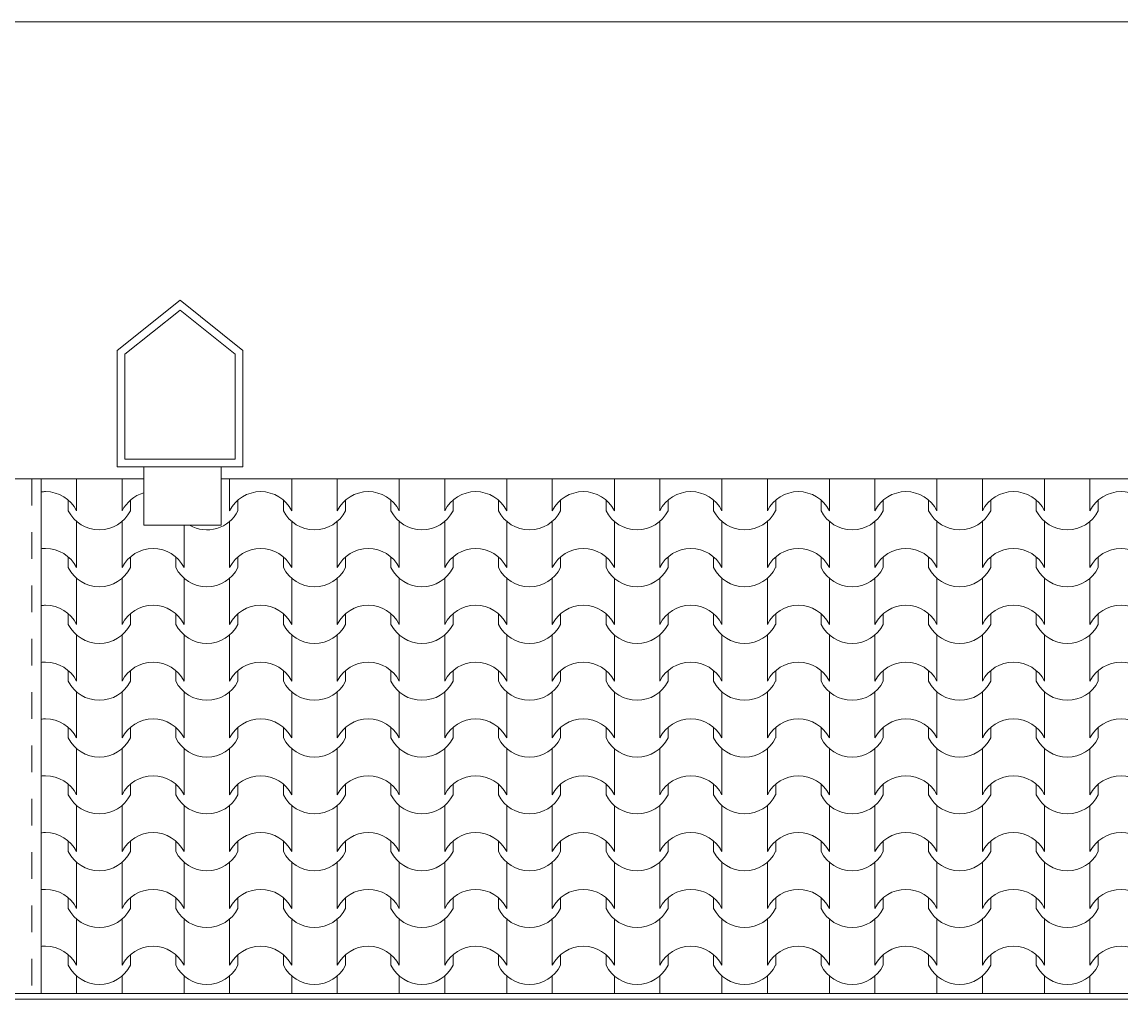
# Model space of a CAD drawing. Header units: millimetres. Extents: x 2791058 to 2855058, y -67651 to -18651.
# Drawn here: x 2820382 to 2826196, y -23822 to -18651 of the extents above; entities that cross this region are included whole.
import ezdxf

# ---------------------------------------------------------------- set-up
doc = ezdxf.new("R2010")
doc.units = ezdxf.units.MM
doc.header["$MEASUREMENT"] = 0
doc.linetypes.add('Dashed', pattern=[282.222223, 141.111112, -141.111112])
doc.layers.add('Shell - Roof_Pen_No__21', color=7, linetype='Continuous', lineweight=0)
doc.layers.add('Structural - Bearing_Pen_No__1', color=7, linetype='Continuous', lineweight=0)
doc.layers.add('Structural - Bearing_Pen_No__62', color=7, linetype='Continuous', lineweight=0, true_color=0xaaaaaa)

# ---------------------------------------------------------------- blocks, each defined once
blk = doc.blocks.new('*X4', base_point=(2247653.8, -76425))
at = {"layer": 'Structural - Bearing_Pen_No__62', "color": 253, "linetype": 'Continuous', "lineweight": 0, "true_color": 0xaaaaaa}
for p, q in [((2820671, -21069.6), (2820671, -21116)), ((2820911.5, -21069.6), (2820911.5, -21116)), ((2821480.5, -21069.6), (2821480.5, -21116)), ((2821809, -21069.6), (2821809, -21116)), ((2822049.4, -21069.6), (2822049.4, -21116)), ((2822377.9, -21069.6), (2822377.9, -21116)), ((2822618.4, -21069.6), (2822618.4, -21116)), ((2822946.9, -21069.6), (2822946.9, -21116)), ((2823187.3, -21069.6), (2823187.3, -21116)), ((2823515.8, -21069.6), (2823515.8, -21116)), ((2823756.3, -21069.6), (2823756.3, -21116)), ((2824084.8, -21069.6), (2824084.8, -21116)), ((2824325.3, -21069.6), (2824325.3, -21116)), ((2824653.8, -21069.6), (2824653.8, -21116)), ((2824894.2, -21069.6), (2824894.2, -21116)), ((2825222.7, -21069.6), (2825222.7, -21116)), ((2825463.2, -21069.6), (2825463.2, -21116)), ((2825791.7, -21069.6), (2825791.7, -21116)), ((2826032.1, -21069.6), (2826032.1, -21116)), ((2820671, -21116), (2820671, -21237.9)), ((2820911.5, -21116), (2820911.5, -21237.9)), ((2821480.5, -21116), (2821480.5, -21237.9)), ((2821809, -21116), (2821809, -21237.9)), ((2822049.4, -21116), (2822049.4, -21237.9)), ((2822377.9, -21116), (2822377.9, -21237.9)), ((2822618.4, -21116), (2822618.4, -21237.9)), ((2822946.9, -21116), (2822946.9, -21237.9)), ((2823187.3, -21116), (2823187.3, -21237.9)), ((2823515.8, -21116), (2823515.8, -21237.9)), ((2823756.3, -21116), (2823756.3, -21237.9)), ((2824084.8, -21116), (2824084.8, -21237.9)), ((2824325.3, -21116), (2824325.3, -21237.9)), ((2824653.8, -21116), (2824653.8, -21237.9)), ((2824894.2, -21116), (2824894.2, -21237.9)), ((2825222.7, -21116), (2825222.7, -21237.9)), ((2825463.2, -21116), (2825463.2, -21237.9)), ((2825791.7, -21116), (2825791.7, -21237.9)), ((2826032.1, -21116), (2826032.1, -21237.9)), ((2820627, -21181.8), (2820627, -21237.9)), ((2820955.5, -21181.8), (2820955.5, -21237.9)), ((2821524.5, -21181.8), (2821524.5, -21237.9)), ((2821764.9, -21181.8), (2821764.9, -21237.9)), ((2822093.4, -21181.8), (2822093.4, -21237.9)), ((2822333.9, -21181.8), (2822333.9, -21237.9)), ((2822662.4, -21181.8), (2822662.4, -21237.9)), ((2822902.9, -21181.8), (2822902.9, -21237.9)), ((2823231.4, -21181.8), (2823231.4, -21237.9)), ((2823471.8, -21181.8), (2823471.8, -21237.9)), ((2823800.3, -21181.8), (2823800.3, -21237.9)), ((2824040.8, -21181.8), (2824040.8, -21237.9)), ((2824369.3, -21181.8), (2824369.3, -21237.9)), ((2824609.7, -21181.8), (2824609.7, -21237.9)), ((2824938.2, -21181.8), (2824938.2, -21237.9)), ((2825178.7, -21181.8), (2825178.7, -21237.9)), ((2825507.2, -21181.8), (2825507.2, -21237.9)), ((2825747.7, -21181.8), (2825747.7, -21237.9)), ((2826076.2, -21181.8), (2826076.2, -21237.9)), ((2820671, -21294.7), (2820671, -21416.6)), ((2820911.5, -21294.7), (2820911.5, -21416.6)), ((2821240, -21314.7), (2821240, -21416.6)), ((2821480.5, -21294.7), (2821480.5, -21416.6)), ((2821809, -21294.7), (2821809, -21416.6)), ((2822049.4, -21294.7), (2822049.4, -21416.6)), ((2822377.9, -21294.7), (2822377.9, -21416.6)), ((2822618.4, -21294.7), (2822618.4, -21416.6)), ((2822946.9, -21294.7), (2822946.9, -21416.6)), ((2823187.3, -21294.7), (2823187.3, -21416.6)), ((2823515.8, -21294.7), (2823515.8, -21416.6)), ((2823756.3, -21294.7), (2823756.3, -21416.6)), ((2824084.8, -21294.7), (2824084.8, -21416.6)), ((2824325.3, -21294.7), (2824325.3, -21416.6)), ((2824653.8, -21294.7), (2824653.8, -21416.6)), ((2824894.2, -21294.7), (2824894.2, -21416.6)), ((2825222.7, -21294.7), (2825222.7, -21416.6)), ((2825463.2, -21294.7), (2825463.2, -21416.6)), ((2825791.7, -21294.7), (2825791.7, -21416.6)), ((2826032.1, -21294.7), (2826032.1, -21416.6)), ((2820671, -21416.6), (2820671, -21538.6)), ((2820911.5, -21416.6), (2820911.5, -21538.6)), ((2821240, -21416.6), (2821240, -21538.6)), ((2821480.5, -21416.6), (2821480.5, -21538.6)), ((2821809, -21416.6), (2821809, -21538.6)), ((2822049.4, -21416.6), (2822049.4, -21538.6)), ((2822377.9, -21416.6), (2822377.9, -21538.6)), ((2822618.4, -21416.6), (2822618.4, -21538.6)), ((2822946.9, -21416.6), (2822946.9, -21538.6)), ((2823187.3, -21416.6), (2823187.3, -21538.6)), ((2823515.8, -21416.6), (2823515.8, -21538.6)), ((2823756.3, -21416.6), (2823756.3, -21538.6)), ((2824084.8, -21416.6), (2824084.8, -21538.6)), ((2824325.3, -21416.6), (2824325.3, -21538.6)), ((2824653.8, -21416.6), (2824653.8, -21538.6)), ((2824894.2, -21416.6), (2824894.2, -21538.6)), ((2825222.7, -21416.6), (2825222.7, -21538.6)), ((2825463.2, -21416.6), (2825463.2, -21538.6)), ((2825791.7, -21416.6), (2825791.7, -21538.6)), ((2826032.1, -21416.6), (2826032.1, -21538.6)), ((2820627, -21482.5), (2820627, -21538.6)), ((2820955.5, -21482.5), (2820955.5, -21538.6)), ((2821196, -21482.5), (2821196, -21538.6)), ((2821524.5, -21482.5), (2821524.5, -21538.6)), ((2821764.9, -21482.5), (2821764.9, -21538.6)), ((2822093.4, -21482.5), (2822093.4, -21538.6)), ((2822333.9, -21482.5), (2822333.9, -21538.6)), ((2822662.4, -21482.5), (2822662.4, -21538.6)), ((2822902.9, -21482.5), (2822902.9, -21538.6)), ((2823231.4, -21482.5), (2823231.4, -21538.6)), ((2823471.8, -21482.5), (2823471.8, -21538.6)), ((2823800.3, -21482.5), (2823800.3, -21538.6)), ((2824040.8, -21482.5), (2824040.8, -21538.6)), ((2824369.3, -21482.5), (2824369.3, -21538.6)), ((2824609.7, -21482.5), (2824609.7, -21538.6)), ((2824938.2, -21482.5), (2824938.2, -21538.6)), ((2825178.7, -21482.5), (2825178.7, -21538.6)), ((2825507.2, -21482.5), (2825507.2, -21538.6)), ((2825747.7, -21482.5), (2825747.7, -21538.6)), ((2826076.2, -21482.5), (2826076.2, -21538.6)), ((2820671, -21595.4), (2820671, -21717.3)), ((2820911.5, -21595.4), (2820911.5, -21717.3)), ((2821240, -21595.4), (2821240, -21717.3)), ((2821480.5, -21595.4), (2821480.5, -21717.3)), ((2821809, -21595.4), (2821809, -21717.3)), ((2822049.4, -21595.4), (2822049.4, -21717.3)), ((2822377.9, -21595.4), (2822377.9, -21717.3)), ((2822618.4, -21595.4), (2822618.4, -21717.3)), ((2822946.9, -21595.4), (2822946.9, -21717.3)), ((2823187.3, -21595.4), (2823187.3, -21717.3)), ((2823515.8, -21595.4), (2823515.8, -21717.3)), ((2823756.3, -21595.4), (2823756.3, -21717.3)), ((2824084.8, -21595.4), (2824084.8, -21717.3)), ((2824325.3, -21595.4), (2824325.3, -21717.3)), ((2824653.8, -21595.4), (2824653.8, -21717.3)), ((2824894.2, -21595.4), (2824894.2, -21717.3)), ((2825222.7, -21595.4), (2825222.7, -21717.3)), ((2825463.2, -21595.4), (2825463.2, -21717.3)), ((2825791.7, -21595.4), (2825791.7, -21717.3)), ((2826032.1, -21595.4), (2826032.1, -21717.3)), ((2820671, -21717.3), (2820671, -21839.2)), ((2820911.5, -21717.3), (2820911.5, -21839.2)), ((2821240, -21717.3), (2821240, -21839.2)), ((2821480.5, -21717.3), (2821480.5, -21839.2)), ((2821809, -21717.3), (2821809, -21839.2)), ((2822049.4, -21717.3), (2822049.4, -21839.2)), ((2822377.9, -21717.3), (2822377.9, -21839.2)), ((2822618.4, -21717.3), (2822618.4, -21839.2)), ((2822946.9, -21717.3), (2822946.9, -21839.2)), ((2823187.3, -21717.3), (2823187.3, -21839.2)), ((2823515.8, -21717.3), (2823515.8, -21839.2)), ((2823756.3, -21717.3), (2823756.3, -21839.2)), ((2824084.8, -21717.3), (2824084.8, -21839.2)), ((2824325.3, -21717.3), (2824325.3, -21839.2)), ((2824653.8, -21717.3), (2824653.8, -21839.2)), ((2824894.2, -21717.3), (2824894.2, -21839.2)), ((2825222.7, -21717.3), (2825222.7, -21839.2)), ((2825463.2, -21717.3), (2825463.2, -21839.2)), ((2825791.7, -21717.3), (2825791.7, -21839.2)), ((2826032.1, -21717.3), (2826032.1, -21839.2)), ((2820627, -21783.2), (2820627, -21839.2)), ((2820955.5, -21783.2), (2820955.5, -21839.2)), ((2821196, -21783.2), (2821196, -21839.2)), ((2821524.5, -21783.2), (2821524.5, -21839.2)), ((2821764.9, -21783.2), (2821764.9, -21839.2)), ((2822093.4, -21783.2), (2822093.4, -21839.2)), ((2822333.9, -21783.2), (2822333.9, -21839.2)), ((2822662.4, -21783.2), (2822662.4, -21839.2)), ((2822902.9, -21783.2), (2822902.9, -21839.2)), ((2823231.4, -21783.2), (2823231.4, -21839.2)), ((2823471.8, -21783.2), (2823471.8, -21839.2)), ((2823800.3, -21783.2), (2823800.3, -21839.2)), ((2824040.8, -21783.2), (2824040.8, -21839.2)), ((2824369.3, -21783.2), (2824369.3, -21839.2)), ((2824609.7, -21783.2), (2824609.7, -21839.2)), ((2824938.2, -21783.2), (2824938.2, -21839.2)), ((2825178.7, -21783.2), (2825178.7, -21839.2)), ((2825507.2, -21783.2), (2825507.2, -21839.2)), ((2825747.7, -21783.2), (2825747.7, -21839.2)), ((2826076.2, -21783.2), (2826076.2, -21839.2)), ((2820671, -21896), (2820671, -22018)), ((2820911.5, -21896), (2820911.5, -22018)), ((2821240, -21896), (2821240, -22018)), ((2821480.5, -21896), (2821480.5, -22018)), ((2821809, -21896), (2821809, -22018)), ((2822049.4, -21896), (2822049.4, -22018)), ((2822377.9, -21896), (2822377.9, -22018)), ((2822618.4, -21896), (2822618.4, -22018)), ((2822946.9, -21896), (2822946.9, -22018)), ((2823187.3, -21896), (2823187.3, -22018)), ((2823515.8, -21896), (2823515.8, -22018)), ((2823756.3, -21896), (2823756.3, -22018)), ((2824084.8, -21896), (2824084.8, -22018)), ((2824325.3, -21896), (2824325.3, -22018)), ((2824653.8, -21896), (2824653.8, -22018)), ((2824894.2, -21896), (2824894.2, -22018)), ((2825222.7, -21896), (2825222.7, -22018)), ((2825463.2, -21896), (2825463.2, -22018)), ((2825791.7, -21896), (2825791.7, -22018)), ((2826032.1, -21896), (2826032.1, -22018)), ((2820671, -22018), (2820671, -22139.9)), ((2820911.5, -22018), (2820911.5, -22139.9)), ((2821240, -22018), (2821240, -22139.9)), ((2821480.5, -22018), (2821480.5, -22139.9)), ((2821809, -22018), (2821809, -22139.9)), ((2822049.4, -22018), (2822049.4, -22139.9)), ((2822377.9, -22018), (2822377.9, -22139.9)), ((2822618.4, -22018), (2822618.4, -22139.9)), ((2822946.9, -22018), (2822946.9, -22139.9)), ((2823187.3, -22018), (2823187.3, -22139.9)), ((2823515.8, -22018), (2823515.8, -22139.9)), ((2823756.3, -22018), (2823756.3, -22139.9)), ((2824084.8, -22018), (2824084.8, -22139.9)), ((2824325.3, -22018), (2824325.3, -22139.9)), ((2824653.8, -22018), (2824653.8, -22139.9)), ((2824894.2, -22018), (2824894.2, -22139.9)), ((2825222.7, -22018), (2825222.7, -22139.9)), ((2825463.2, -22018), (2825463.2, -22139.9)), ((2825791.7, -22018), (2825791.7, -22139.9)), ((2826032.1, -22018), (2826032.1, -22139.9)), ((2820627, -22083.9), (2820627, -22139.9)), ((2820955.5, -22083.9), (2820955.5, -22139.9)), ((2821196, -22083.9), (2821196, -22139.9)), ((2821524.5, -22083.9), (2821524.5, -22139.9)), ((2821764.9, -22083.9), (2821764.9, -22139.9)), ((2822093.4, -22083.9), (2822093.4, -22139.9)), ((2822333.9, -22083.9), (2822333.9, -22139.9)), ((2822662.4, -22083.9), (2822662.4, -22139.9)), ((2822902.9, -22083.9), (2822902.9, -22139.9)), ((2823231.4, -22083.9), (2823231.4, -22139.9)), ((2823471.8, -22083.9), (2823471.8, -22139.9)), ((2823800.3, -22083.9), (2823800.3, -22139.9)), ((2824040.8, -22083.9), (2824040.8, -22139.9)), ((2824369.3, -22083.9), (2824369.3, -22139.9)), ((2824609.7, -22083.9), (2824609.7, -22139.9)), ((2824938.2, -22083.9), (2824938.2, -22139.9)), ((2825178.7, -22083.9), (2825178.7, -22139.9)), ((2825507.2, -22083.9), (2825507.2, -22139.9)), ((2825747.7, -22083.9), (2825747.7, -22139.9)), ((2826076.2, -22083.9), (2826076.2, -22139.9)), ((2820671, -22196.7), (2820671, -22318.7)), ((2820911.5, -22196.7), (2820911.5, -22318.7)), ((2821240, -22196.7), (2821240, -22318.7)), ((2821480.5, -22196.7), (2821480.5, -22318.7)), ((2821809, -22196.7), (2821809, -22318.7)), ((2822049.4, -22196.7), (2822049.4, -22318.7)), ((2822377.9, -22196.7), (2822377.9, -22318.7)), ((2822618.4, -22196.7), (2822618.4, -22318.7)), ((2822946.9, -22196.7), (2822946.9, -22318.7)), ((2823187.3, -22196.7), (2823187.3, -22318.7)), ((2823515.8, -22196.7), (2823515.8, -22318.7)), ((2823756.3, -22196.7), (2823756.3, -22318.7)), ((2824084.8, -22196.7), (2824084.8, -22318.7)), ((2824325.3, -22196.7), (2824325.3, -22318.7)), ((2824653.8, -22196.7), (2824653.8, -22318.7)), ((2824894.2, -22196.7), (2824894.2, -22318.7)), ((2825222.7, -22196.7), (2825222.7, -22318.7)), ((2825463.2, -22196.7), (2825463.2, -22318.7)), ((2825791.7, -22196.7), (2825791.7, -22318.7)), ((2826032.1, -22196.7), (2826032.1, -22318.7)), ((2820671, -22318.7), (2820671, -22440.6)), ((2820911.5, -22318.7), (2820911.5, -22440.6)), ((2821240, -22318.7), (2821240, -22440.6)), ((2821480.5, -22318.7), (2821480.5, -22440.6)), ((2821809, -22318.7), (2821809, -22440.6)), ((2822049.4, -22318.7), (2822049.4, -22440.6)), ((2822377.9, -22318.7), (2822377.9, -22440.6)), ((2822618.4, -22318.7), (2822618.4, -22440.6)), ((2822946.9, -22318.7), (2822946.9, -22440.6)), ((2823187.3, -22318.7), (2823187.3, -22440.6)), ((2823515.8, -22318.7), (2823515.8, -22440.6)), ((2823756.3, -22318.7), (2823756.3, -22440.6)), ((2824084.8, -22318.7), (2824084.8, -22440.6)), ((2824325.3, -22318.7), (2824325.3, -22440.6)), ((2824653.8, -22318.7), (2824653.8, -22440.6)), ((2824894.2, -22318.7), (2824894.2, -22440.6)), ((2825222.7, -22318.7), (2825222.7, -22440.6)), ((2825463.2, -22318.7), (2825463.2, -22440.6)), ((2825791.7, -22318.7), (2825791.7, -22440.6)), ((2826032.1, -22318.7), (2826032.1, -22440.6)), ((2820627, -22384.5), (2820627, -22440.6)), ((2820955.5, -22384.5), (2820955.5, -22440.6)), ((2821196, -22384.5), (2821196, -22440.6)), ((2821524.5, -22384.5), (2821524.5, -22440.6)), ((2821764.9, -22384.5), (2821764.9, -22440.6)), ((2822093.4, -22384.5), (2822093.4, -22440.6)), ((2822333.9, -22384.5), (2822333.9, -22440.6)), ((2822662.4, -22384.5), (2822662.4, -22440.6)), ((2822902.9, -22384.5), (2822902.9, -22440.6)), ((2823231.4, -22384.5), (2823231.4, -22440.6)), ((2823471.8, -22384.5), (2823471.8, -22440.6)), ((2823800.3, -22384.5), (2823800.3, -22440.6)), ((2824040.8, -22384.5), (2824040.8, -22440.6)), ((2824369.3, -22384.5), (2824369.3, -22440.6)), ((2824609.7, -22384.5), (2824609.7, -22440.6)), ((2824938.2, -22384.5), (2824938.2, -22440.6)), ((2825178.7, -22384.5), (2825178.7, -22440.6)), ((2825507.2, -22384.5), (2825507.2, -22440.6)), ((2825747.7, -22384.5), (2825747.7, -22440.6)), ((2826076.2, -22384.5), (2826076.2, -22440.6)), ((2820671, -22497.4), (2820671, -22619.3)), ((2820911.5, -22497.4), (2820911.5, -22619.3)), ((2821240, -22497.4), (2821240, -22619.3)), ((2821480.5, -22497.4), (2821480.5, -22619.3)), ((2821809, -22497.4), (2821809, -22619.3)), ((2822049.4, -22497.4), (2822049.4, -22619.3)), ((2822377.9, -22497.4), (2822377.9, -22619.3)), ((2822618.4, -22497.4), (2822618.4, -22619.3)), ((2822946.9, -22497.4), (2822946.9, -22619.3)), ((2823187.3, -22497.4), (2823187.3, -22619.3)), ((2823515.8, -22497.4), (2823515.8, -22619.3)), ((2823756.3, -22497.4), (2823756.3, -22619.3)), ((2824084.8, -22497.4), (2824084.8, -22619.3)), ((2824325.3, -22497.4), (2824325.3, -22619.3)), ((2824653.8, -22497.4), (2824653.8, -22619.3)), ((2824894.2, -22497.4), (2824894.2, -22619.3)), ((2825222.7, -22497.4), (2825222.7, -22619.3)), ((2825463.2, -22497.4), (2825463.2, -22619.3)), ((2825791.7, -22497.4), (2825791.7, -22619.3)), ((2826032.1, -22497.4), (2826032.1, -22619.3)), ((2820671, -22619.3), (2820671, -22741.3)), ((2820911.5, -22619.3), (2820911.5, -22741.3)), ((2821240, -22619.3), (2821240, -22741.3)), ((2821480.5, -22619.3), (2821480.5, -22741.3)), ((2821809, -22619.3), (2821809, -22741.3)), ((2822049.4, -22619.3), (2822049.4, -22741.3)), ((2822377.9, -22619.3), (2822377.9, -22741.3)), ((2822618.4, -22619.3), (2822618.4, -22741.3)), ((2822946.9, -22619.3), (2822946.9, -22741.3)), ((2823187.3, -22619.3), (2823187.3, -22741.3)), ((2823515.8, -22619.3), (2823515.8, -22741.3)), ((2823756.3, -22619.3), (2823756.3, -22741.3)), ((2824084.8, -22619.3), (2824084.8, -22741.3)), ((2824325.3, -22619.3), (2824325.3, -22741.3)), ((2824653.8, -22619.3), (2824653.8, -22741.3)), ((2824894.2, -22619.3), (2824894.2, -22741.3)), ((2825222.7, -22619.3), (2825222.7, -22741.3)), ((2825463.2, -22619.3), (2825463.2, -22741.3)), ((2825791.7, -22619.3), (2825791.7, -22741.3)), ((2826032.1, -22619.3), (2826032.1, -22741.3)), ((2820627, -22685.2), (2820627, -22741.3)), ((2820955.5, -22685.2), (2820955.5, -22741.3)), ((2821196, -22685.2), (2821196, -22741.3)), ((2821524.5, -22685.2), (2821524.5, -22741.3)), ((2821764.9, -22685.2), (2821764.9, -22741.3)), ((2822093.4, -22685.2), (2822093.4, -22741.3)), ((2822333.9, -22685.2), (2822333.9, -22741.3)), ((2822662.4, -22685.2), (2822662.4, -22741.3)), ((2822902.9, -22685.2), (2822902.9, -22741.3)), ((2823231.4, -22685.2), (2823231.4, -22741.3)), ((2823471.8, -22685.2), (2823471.8, -22741.3)), ((2823800.3, -22685.2), (2823800.3, -22741.3)), ((2824040.8, -22685.2), (2824040.8, -22741.3)), ((2824369.3, -22685.2), (2824369.3, -22741.3)), ((2824609.7, -22685.2), (2824609.7, -22741.3)), ((2824938.2, -22685.2), (2824938.2, -22741.3)), ((2825178.7, -22685.2), (2825178.7, -22741.3)), ((2825507.2, -22685.2), (2825507.2, -22741.3)), ((2825747.7, -22685.2), (2825747.7, -22741.3)), ((2826076.2, -22685.2), (2826076.2, -22741.3)), ((2820671, -22798.1), (2820671, -22920)), ((2820911.5, -22798.1), (2820911.5, -22920)), ((2821240, -22798.1), (2821240, -22920)), ((2821480.5, -22798.1), (2821480.5, -22920)), ((2821809, -22798.1), (2821809, -22920)), ((2822049.4, -22798.1), (2822049.4, -22920)), ((2822377.9, -22798.1), (2822377.9, -22920)), ((2822618.4, -22798.1), (2822618.4, -22920)), ((2822946.9, -22798.1), (2822946.9, -22920)), ((2823187.3, -22798.1), (2823187.3, -22920)), ((2823515.8, -22798.1), (2823515.8, -22920)), ((2823756.3, -22798.1), (2823756.3, -22920)), ((2824084.8, -22798.1), (2824084.8, -22920)), ((2824325.3, -22798.1), (2824325.3, -22920)), ((2824653.8, -22798.1), (2824653.8, -22920)), ((2824894.2, -22798.1), (2824894.2, -22920)), ((2825222.7, -22798.1), (2825222.7, -22920)), ((2825463.2, -22798.1), (2825463.2, -22920)), ((2825791.7, -22798.1), (2825791.7, -22920)), ((2826032.1, -22798.1), (2826032.1, -22920)), ((2820671, -22920), (2820671, -23041.9)), ((2820911.5, -22920), (2820911.5, -23041.9)), ((2821240, -22920), (2821240, -23041.9)), ((2821480.5, -22920), (2821480.5, -23041.9)), ((2821809, -22920), (2821809, -23041.9)), ((2822049.4, -22920), (2822049.4, -23041.9)), ((2822377.9, -22920), (2822377.9, -23041.9)), ((2822618.4, -22920), (2822618.4, -23041.9)), ((2822946.9, -22920), (2822946.9, -23041.9)), ((2823187.3, -22920), (2823187.3, -23041.9)), ((2823515.8, -22920), (2823515.8, -23041.9)), ((2823756.3, -22920), (2823756.3, -23041.9)), ((2824084.8, -22920), (2824084.8, -23041.9)), ((2824325.3, -22920), (2824325.3, -23041.9)), ((2824653.8, -22920), (2824653.8, -23041.9)), ((2824894.2, -22920), (2824894.2, -23041.9)), ((2825222.7, -22920), (2825222.7, -23041.9)), ((2825463.2, -22920), (2825463.2, -23041.9)), ((2825791.7, -22920), (2825791.7, -23041.9)), ((2826032.1, -22920), (2826032.1, -23041.9)), ((2820627, -22985.9), (2820627, -23041.9)), ((2820955.5, -22985.9), (2820955.5, -23041.9)), ((2821196, -22985.9), (2821196, -23041.9)), ((2821524.5, -22985.9), (2821524.5, -23041.9)), ((2821764.9, -22985.9), (2821764.9, -23041.9)), ((2822093.4, -22985.9), (2822093.4, -23041.9)), ((2822333.9, -22985.9), (2822333.9, -23041.9)), ((2822662.4, -22985.9), (2822662.4, -23041.9)), ((2822902.9, -22985.9), (2822902.9, -23041.9)), ((2823231.4, -22985.9), (2823231.4, -23041.9)), ((2823471.8, -22985.9), (2823471.8, -23041.9)), ((2823800.3, -22985.9), (2823800.3, -23041.9)), ((2824040.8, -22985.9), (2824040.8, -23041.9)), ((2824369.3, -22985.9), (2824369.3, -23041.9)), ((2824609.7, -22985.9), (2824609.7, -23041.9)), ((2824938.2, -22985.9), (2824938.2, -23041.9)), ((2825178.7, -22985.9), (2825178.7, -23041.9)), ((2825507.2, -22985.9), (2825507.2, -23041.9)), ((2825747.7, -22985.9), (2825747.7, -23041.9)), ((2826076.2, -22985.9), (2826076.2, -23041.9)), ((2820671, -23098.7), (2820671, -23220.7)), ((2820911.5, -23098.7), (2820911.5, -23220.7)), ((2821240, -23098.7), (2821240, -23220.7)), ((2821480.5, -23098.7), (2821480.5, -23220.7)), ((2821809, -23098.7), (2821809, -23220.7)), ((2822049.4, -23098.7), (2822049.4, -23220.7)), ((2822377.9, -23098.7), (2822377.9, -23220.7)), ((2822618.4, -23098.7), (2822618.4, -23220.7)), ((2822946.9, -23098.7), (2822946.9, -23220.7)), ((2823187.3, -23098.7), (2823187.3, -23220.7)), ((2823515.8, -23098.7), (2823515.8, -23220.7)), ((2823756.3, -23098.7), (2823756.3, -23220.7)), ((2824084.8, -23098.7), (2824084.8, -23220.7)), ((2824325.3, -23098.7), (2824325.3, -23220.7)), ((2824653.8, -23098.7), (2824653.8, -23220.7)), ((2824894.2, -23098.7), (2824894.2, -23220.7)), ((2825222.7, -23098.7), (2825222.7, -23220.7)), ((2825463.2, -23098.7), (2825463.2, -23220.7)), ((2825791.7, -23098.7), (2825791.7, -23220.7)), ((2826032.1, -23098.7), (2826032.1, -23220.7)), ((2820671, -23220.7), (2820671, -23342.6)), ((2820911.5, -23220.7), (2820911.5, -23342.6)), ((2821240, -23220.7), (2821240, -23342.6)), ((2821480.5, -23220.7), (2821480.5, -23342.6)), ((2821809, -23220.7), (2821809, -23342.6)), ((2822049.4, -23220.7), (2822049.4, -23342.6)), ((2822377.9, -23220.7), (2822377.9, -23342.6)), ((2822618.4, -23220.7), (2822618.4, -23342.6)), ((2822946.9, -23220.7), (2822946.9, -23342.6)), ((2823187.3, -23220.7), (2823187.3, -23342.6)), ((2823515.8, -23220.7), (2823515.8, -23342.6)), ((2823756.3, -23220.7), (2823756.3, -23342.6)), ((2824084.8, -23220.7), (2824084.8, -23342.6)), ((2824325.3, -23220.7), (2824325.3, -23342.6)), ((2824653.8, -23220.7), (2824653.8, -23342.6)), ((2824894.2, -23220.7), (2824894.2, -23342.6)), ((2825222.7, -23220.7), (2825222.7, -23342.6)), ((2825463.2, -23220.7), (2825463.2, -23342.6)), ((2825791.7, -23220.7), (2825791.7, -23342.6)), ((2826032.1, -23220.7), (2826032.1, -23342.6)), ((2820627, -23286.6), (2820627, -23342.6)), ((2820955.5, -23286.6), (2820955.5, -23342.6)), ((2821196, -23286.6), (2821196, -23342.6)), ((2821524.5, -23286.6), (2821524.5, -23342.6)), ((2821764.9, -23286.6), (2821764.9, -23342.6)), ((2822093.4, -23286.6), (2822093.4, -23342.6)), ((2822333.9, -23286.6), (2822333.9, -23342.6)), ((2822662.4, -23286.6), (2822662.4, -23342.6)), ((2822902.9, -23286.6), (2822902.9, -23342.6)), ((2823231.4, -23286.6), (2823231.4, -23342.6)), ((2823471.8, -23286.6), (2823471.8, -23342.6)), ((2823800.3, -23286.6), (2823800.3, -23342.6)), ((2824040.8, -23286.6), (2824040.8, -23342.6)), ((2824369.3, -23286.6), (2824369.3, -23342.6)), ((2824609.7, -23286.6), (2824609.7, -23342.6)), ((2824938.2, -23286.6), (2824938.2, -23342.6)), ((2825178.7, -23286.6), (2825178.7, -23342.6)), ((2825507.2, -23286.6), (2825507.2, -23342.6)), ((2825747.7, -23286.6), (2825747.7, -23342.6)), ((2826076.2, -23286.6), (2826076.2, -23342.6)), ((2820671, -23399.4), (2820671, -23521.3)), ((2820911.5, -23399.4), (2820911.5, -23521.3)), ((2821240, -23399.4), (2821240, -23521.3)), ((2821480.5, -23399.4), (2821480.5, -23521.3)), ((2821809, -23399.4), (2821809, -23521.3)), ((2822049.4, -23399.4), (2822049.4, -23521.3)), ((2822377.9, -23399.4), (2822377.9, -23521.3)), ((2822618.4, -23399.4), (2822618.4, -23521.3)), ((2822946.9, -23399.4), (2822946.9, -23521.3)), ((2823187.3, -23399.4), (2823187.3, -23521.3)), ((2823515.8, -23399.4), (2823515.8, -23521.3)), ((2823756.3, -23399.4), (2823756.3, -23521.3)), ((2824084.8, -23399.4), (2824084.8, -23521.3)), ((2824325.3, -23399.4), (2824325.3, -23521.3)), ((2824653.8, -23399.4), (2824653.8, -23521.3)), ((2824894.2, -23399.4), (2824894.2, -23521.3)), ((2825222.7, -23399.4), (2825222.7, -23521.3)), ((2825463.2, -23399.4), (2825463.2, -23521.3)), ((2825791.7, -23399.4), (2825791.7, -23521.3)), ((2826032.1, -23399.4), (2826032.1, -23521.3)), ((2820671, -23521.3), (2820671, -23643.3)), ((2820911.5, -23521.3), (2820911.5, -23643.3)), ((2821240, -23521.3), (2821240, -23643.3)), ((2821480.5, -23521.3), (2821480.5, -23643.3)), ((2821809, -23521.3), (2821809, -23643.3)), ((2822049.4, -23521.3), (2822049.4, -23643.3)), ((2822377.9, -23521.3), (2822377.9, -23643.3)), ((2822618.4, -23521.3), (2822618.4, -23643.3)), ((2822946.9, -23521.3), (2822946.9, -23643.3)), ((2823187.3, -23521.3), (2823187.3, -23643.3)), ((2823515.8, -23521.3), (2823515.8, -23643.3)), ((2823756.3, -23521.3), (2823756.3, -23643.3)), ((2824084.8, -23521.3), (2824084.8, -23643.3)), ((2824325.3, -23521.3), (2824325.3, -23643.3)), ((2824653.8, -23521.3), (2824653.8, -23643.3)), ((2824894.2, -23521.3), (2824894.2, -23643.3)), ((2825222.7, -23521.3), (2825222.7, -23643.3)), ((2825463.2, -23521.3), (2825463.2, -23643.3)), ((2825791.7, -23521.3), (2825791.7, -23643.3)), ((2826032.1, -23521.3), (2826032.1, -23643.3)), ((2820627, -23587.2), (2820627, -23643.3)), ((2820955.5, -23587.2), (2820955.5, -23643.3)), ((2821196, -23587.2), (2821196, -23643.3)), ((2821524.5, -23587.2), (2821524.5, -23643.3)), ((2821764.9, -23587.2), (2821764.9, -23643.3)), ((2822093.4, -23587.2), (2822093.4, -23643.3)), ((2822333.9, -23587.2), (2822333.9, -23643.3)), ((2822662.4, -23587.2), (2822662.4, -23643.3)), ((2822902.9, -23587.2), (2822902.9, -23643.3)), ((2823231.4, -23587.2), (2823231.4, -23643.3)), ((2823471.8, -23587.2), (2823471.8, -23643.3)), ((2823800.3, -23587.2), (2823800.3, -23643.3)), ((2824040.8, -23587.2), (2824040.8, -23643.3)), ((2824369.3, -23587.2), (2824369.3, -23643.3)), ((2824609.7, -23587.2), (2824609.7, -23643.3)), ((2824938.2, -23587.2), (2824938.2, -23643.3)), ((2825178.7, -23587.2), (2825178.7, -23643.3)), ((2825507.2, -23587.2), (2825507.2, -23643.3)), ((2825747.7, -23587.2), (2825747.7, -23643.3)), ((2826076.2, -23587.2), (2826076.2, -23643.3)), ((2820671, -23700.1), (2820671, -23792)), ((2820911.5, -23700.1), (2820911.5, -23792)), ((2821240, -23700.1), (2821240, -23792)), ((2821480.5, -23700.1), (2821480.5, -23792)), ((2821809, -23700.1), (2821809, -23792)), ((2822049.4, -23700.1), (2822049.4, -23792)), ((2822377.9, -23700.1), (2822377.9, -23792)), ((2822618.4, -23700.1), (2822618.4, -23792)), ((2822946.9, -23700.1), (2822946.9, -23792)), ((2823187.3, -23700.1), (2823187.3, -23792)), ((2823515.8, -23700.1), (2823515.8, -23792)), ((2823756.3, -23700.1), (2823756.3, -23792)), ((2824084.8, -23700.1), (2824084.8, -23792)), ((2824325.3, -23700.1), (2824325.3, -23792)), ((2824653.8, -23700.1), (2824653.8, -23792)), ((2824894.2, -23700.1), (2824894.2, -23792)), ((2825222.7, -23700.1), (2825222.7, -23792)), ((2825463.2, -23700.1), (2825463.2, -23792)), ((2825791.7, -23700.1), (2825791.7, -23792)), ((2826032.1, -23700.1), (2826032.1, -23792))]:
    blk.add_line(p, q, dxfattribs=at)
for centre, radius, start, end in [((2820507.3, -21321.8), 184.9, 90.17051, 97.37369), ((2820506.2, -21321.8), 184.9, 26.98852, 89.82949), ((2821076.3, -21321.8), 184.9, 105.86323, 153.01148), ((2821645.3, -21321.8), 184.9, 90.17051, 153.01148), ((2821644.2, -21321.8), 184.9, 26.98852, 89.82949), ((2822214.2, -21321.8), 184.9, 90.17051, 153.01148), ((2822213.1, -21321.8), 184.9, 26.98852, 89.82949), ((2822783.2, -21321.8), 184.9, 90.17051, 153.01148), ((2822782.1, -21321.8), 184.9, 26.98852, 89.82949), ((2823352.1, -21321.8), 184.9, 90.17051, 153.01148), ((2823351, -21321.8), 184.9, 26.98852, 89.82949), ((2823921.1, -21321.8), 184.9, 90.17051, 153.01148), ((2823920, -21321.8), 184.9, 26.98852, 89.82949), ((2824490.1, -21321.8), 184.9, 90.17051, 153.01148), ((2824489, -21321.8), 184.9, 26.98852, 89.82949), ((2825059, -21321.8), 184.9, 90.17051, 153.01148), ((2825057.9, -21321.8), 184.9, 26.98852, 89.82949), ((2825628, -21321.8), 184.9, 90.17051, 153.01148), ((2825626.9, -21321.8), 184.9, 26.98852, 89.82949), ((2826196.9, -21321.8), 184.9, 90.17051, 153.01148), ((2826195.8, -21321.8), 184.9, 35.8443, 89.82949), ((2820791.3, -21155.3), 183.9, 206.70438, 333.29562), ((2821360.2, -21155.3), 183.9, 240.1403, 333.29562), ((2821929.2, -21155.3), 183.9, 206.70438, 333.29562), ((2822498.2, -21155.3), 183.9, 206.70438, 333.29562), ((2823067.1, -21155.3), 183.9, 206.70438, 333.29562), ((2823636.1, -21155.3), 183.9, 206.70438, 333.29562), ((2824205, -21155.3), 183.9, 206.70438, 333.29562), ((2824774, -21155.3), 183.9, 206.70438, 333.29562), ((2825343, -21155.3), 183.9, 206.70438, 333.29562), ((2825911.9, -21155.3), 183.9, 206.70438, 333.29562), ((2820507.3, -21622.5), 184.9, 90.17051, 97.37369), ((2820506.2, -21622.5), 184.9, 26.98852, 89.82949), ((2821076.3, -21622.5), 184.9, 90.17051, 153.01148), ((2821075.2, -21622.5), 184.9, 26.98852, 89.82949), ((2821645.3, -21622.5), 184.9, 90.17051, 153.01148), ((2821644.2, -21622.5), 184.9, 26.98852, 89.82949), ((2822214.2, -21622.5), 184.9, 90.17051, 153.01148), ((2822213.1, -21622.5), 184.9, 26.98852, 89.82949), ((2822783.2, -21622.5), 184.9, 90.17051, 153.01148), ((2822782.1, -21622.5), 184.9, 26.98852, 89.82949), ((2823352.1, -21622.5), 184.9, 90.17051, 153.01148), ((2823351, -21622.5), 184.9, 26.98852, 89.82949), ((2823921.1, -21622.5), 184.9, 90.17051, 153.01148), ((2823920, -21622.5), 184.9, 26.98852, 89.82949), ((2824490.1, -21622.5), 184.9, 90.17051, 153.01148), ((2824489, -21622.5), 184.9, 26.98852, 89.82949), ((2825059, -21622.5), 184.9, 90.17051, 153.01148), ((2825057.9, -21622.5), 184.9, 26.98852, 89.82949), ((2825628, -21622.5), 184.9, 90.17051, 153.01148), ((2825626.9, -21622.5), 184.9, 26.98852, 89.82949), ((2826196.9, -21622.5), 184.9, 90.17051, 153.01148), ((2826195.8, -21622.5), 184.9, 35.8443, 89.82949), ((2820791.3, -21456), 183.9, 206.70438, 333.29562), ((2821360.2, -21456), 183.9, 206.70438, 333.29562), ((2821929.2, -21456), 183.9, 206.70438, 333.29562), ((2822498.2, -21456), 183.9, 206.70438, 333.29562), ((2823067.1, -21456), 183.9, 206.70438, 333.29562), ((2823636.1, -21456), 183.9, 206.70438, 333.29562), ((2824205, -21456), 183.9, 206.70438, 333.29562), ((2824774, -21456), 183.9, 206.70438, 333.29562), ((2825343, -21456), 183.9, 206.70438, 333.29562), ((2825911.9, -21456), 183.9, 206.70438, 333.29562), ((2820507.3, -21923.2), 184.9, 90.17051, 97.37369), ((2820506.2, -21923.2), 184.9, 26.98852, 89.82949), ((2821076.3, -21923.2), 184.9, 90.17051, 153.01148), ((2821075.2, -21923.2), 184.9, 26.98852, 89.82949), ((2821645.3, -21923.2), 184.9, 90.17051, 153.01148), ((2821644.2, -21923.2), 184.9, 26.98852, 89.82949), ((2822214.2, -21923.2), 184.9, 90.17051, 153.01148), ((2822213.1, -21923.2), 184.9, 26.98852, 89.82949), ((2822783.2, -21923.2), 184.9, 90.17051, 153.01148), ((2822782.1, -21923.2), 184.9, 26.98852, 89.82949), ((2823352.1, -21923.2), 184.9, 90.17051, 153.01148), ((2823351, -21923.2), 184.9, 26.98852, 89.82949), ((2823921.1, -21923.2), 184.9, 90.17051, 153.01148), ((2823920, -21923.2), 184.9, 26.98852, 89.82949), ((2824490.1, -21923.2), 184.9, 90.17051, 153.01148), ((2824489, -21923.2), 184.9, 26.98852, 89.82949), ((2825059, -21923.2), 184.9, 90.17051, 153.01148), ((2825057.9, -21923.2), 184.9, 26.98852, 89.82949), ((2825628, -21923.2), 184.9, 90.17051, 153.01148), ((2825626.9, -21923.2), 184.9, 26.98852, 89.82949), ((2826196.9, -21923.2), 184.9, 90.17051, 153.01148), ((2826195.8, -21923.2), 184.9, 26.98852, 89.82949), ((2820791.3, -21756.6), 183.9, 206.70438, 333.29562), ((2821360.2, -21756.6), 183.9, 206.70438, 333.29562), ((2821929.2, -21756.6), 183.9, 206.70438, 333.29562), ((2822498.2, -21756.6), 183.9, 206.70438, 333.29562), ((2823067.1, -21756.6), 183.9, 206.70438, 333.29562), ((2823636.1, -21756.6), 183.9, 206.70438, 333.29562), ((2824205, -21756.6), 183.9, 206.70438, 333.29562), ((2824774, -21756.6), 183.9, 206.70438, 333.29562), ((2825343, -21756.6), 183.9, 206.70438, 333.29562), ((2825911.9, -21756.6), 183.9, 206.70438, 333.29562), ((2820507.3, -22223.8), 184.9, 90.17051, 97.37369), ((2820506.2, -22223.8), 184.9, 26.98852, 89.82949), ((2821076.3, -22223.8), 184.9, 90.17051, 153.01148), ((2821075.2, -22223.8), 184.9, 26.98852, 89.82949), ((2821645.3, -22223.8), 184.9, 90.17051, 153.01148), ((2821644.2, -22223.8), 184.9, 26.98852, 89.82949), ((2822214.2, -22223.8), 184.9, 90.17051, 153.01148), ((2822213.1, -22223.8), 184.9, 26.98852, 89.82949), ((2822783.2, -22223.8), 184.9, 90.17051, 153.01148), ((2822782.1, -22223.8), 184.9, 26.98852, 89.82949), ((2823352.1, -22223.8), 184.9, 90.17051, 153.01148), ((2823351, -22223.8), 184.9, 26.98852, 89.82949), ((2823921.1, -22223.8), 184.9, 90.17051, 153.01148), ((2823920, -22223.8), 184.9, 26.98852, 89.82949), ((2824490.1, -22223.8), 184.9, 90.17051, 153.01148), ((2824489, -22223.8), 184.9, 26.98852, 89.82949), ((2825059, -22223.8), 184.9, 90.17051, 153.01148), ((2825057.9, -22223.8), 184.9, 26.98852, 89.82949), ((2825628, -22223.8), 184.9, 90.17051, 153.01148), ((2825626.9, -22223.8), 184.9, 26.98852, 89.82949), ((2826196.9, -22223.8), 184.9, 90.17051, 153.01148), ((2826195.8, -22223.8), 184.9, 26.98852, 89.82949), ((2820791.3, -22057.3), 183.9, 206.70438, 333.29562), ((2821360.2, -22057.3), 183.9, 206.70438, 333.29562), ((2821929.2, -22057.3), 183.9, 206.70438, 333.29562), ((2822498.2, -22057.3), 183.9, 206.70438, 333.29562), ((2823067.1, -22057.3), 183.9, 206.70438, 333.29562), ((2823636.1, -22057.3), 183.9, 206.70438, 333.29562), ((2824205, -22057.3), 183.9, 206.70438, 333.29562), ((2824774, -22057.3), 183.9, 206.70438, 333.29562), ((2825343, -22057.3), 183.9, 206.70438, 333.29562), ((2825911.9, -22057.3), 183.9, 206.70438, 333.29562), ((2820507.3, -22524.5), 184.9, 90.17051, 97.37369), ((2820506.2, -22524.5), 184.9, 26.98852, 89.82949), ((2821076.3, -22524.5), 184.9, 90.17051, 153.01148), ((2821075.2, -22524.5), 184.9, 26.98852, 89.82949), ((2821645.3, -22524.5), 184.9, 90.17051, 153.01148), ((2821644.2, -22524.5), 184.9, 26.98852, 89.82949), ((2822214.2, -22524.5), 184.9, 90.17051, 153.01148), ((2822213.1, -22524.5), 184.9, 26.98852, 89.82949), ((2822783.2, -22524.5), 184.9, 90.17051, 153.01148), ((2822782.1, -22524.5), 184.9, 26.98852, 89.82949), ((2823352.1, -22524.5), 184.9, 90.17051, 153.01148), ((2823351, -22524.5), 184.9, 26.98852, 89.82949), ((2823921.1, -22524.5), 184.9, 90.17051, 153.01148), ((2823920, -22524.5), 184.9, 26.98852, 89.82949), ((2824490.1, -22524.5), 184.9, 90.17051, 153.01148), ((2824489, -22524.5), 184.9, 26.98852, 89.82949), ((2825059, -22524.5), 184.9, 90.17051, 153.01148), ((2825057.9, -22524.5), 184.9, 26.98852, 89.82949), ((2825628, -22524.5), 184.9, 90.17051, 153.01148), ((2825626.9, -22524.5), 184.9, 26.98852, 89.82949), ((2826196.9, -22524.5), 184.9, 90.17051, 153.01148), ((2826195.8, -22524.5), 184.9, 26.98852, 89.82949), ((2820791.3, -22358), 183.9, 206.70438, 333.29562), ((2821360.2, -22358), 183.9, 206.70438, 333.29562), ((2821929.2, -22358), 183.9, 206.70438, 333.29562), ((2822498.2, -22358), 183.9, 206.70438, 333.29562), ((2823067.1, -22358), 183.9, 206.70438, 333.29562), ((2823636.1, -22358), 183.9, 206.70438, 333.29562), ((2824205, -22358), 183.9, 206.70438, 333.29562), ((2824774, -22358), 183.9, 206.70438, 333.29562), ((2825343, -22358), 183.9, 206.70438, 333.29562), ((2825911.9, -22358), 183.9, 206.70438, 333.29562), ((2820507.3, -22825.2), 184.9, 90.17051, 97.37369), ((2820506.2, -22825.2), 184.9, 26.98852, 89.82949), ((2821076.3, -22825.2), 184.9, 90.17051, 153.01148), ((2821075.2, -22825.2), 184.9, 26.98852, 89.82949), ((2821645.3, -22825.2), 184.9, 90.17051, 153.01148), ((2821644.2, -22825.2), 184.9, 26.98852, 89.82949), ((2822214.2, -22825.2), 184.9, 90.17051, 153.01148), ((2822213.1, -22825.2), 184.9, 26.98852, 89.82949), ((2822783.2, -22825.2), 184.9, 90.17051, 153.01148), ((2822782.1, -22825.2), 184.9, 26.98852, 89.82949), ((2823352.1, -22825.2), 184.9, 90.17051, 153.01148), ((2823351, -22825.2), 184.9, 26.98852, 89.82949), ((2823921.1, -22825.2), 184.9, 90.17051, 153.01148), ((2823920, -22825.2), 184.9, 26.98852, 89.82949), ((2824490.1, -22825.2), 184.9, 90.17051, 153.01148), ((2824489, -22825.2), 184.9, 26.98852, 89.82949), ((2825059, -22825.2), 184.9, 90.17051, 153.01148), ((2825057.9, -22825.2), 184.9, 26.98852, 89.82949), ((2825628, -22825.2), 184.9, 90.17051, 153.01148), ((2825626.9, -22825.2), 184.9, 26.98852, 89.82949), ((2826196.9, -22825.2), 184.9, 90.17051, 153.01148), ((2826195.8, -22825.2), 184.9, 26.98852, 89.82949), ((2820791.3, -22658.6), 183.9, 206.70438, 333.29562), ((2821360.2, -22658.6), 183.9, 206.70438, 333.29562), ((2821929.2, -22658.6), 183.9, 206.70438, 333.29562), ((2822498.2, -22658.6), 183.9, 206.70438, 333.29562), ((2823067.1, -22658.6), 183.9, 206.70438, 333.29562), ((2823636.1, -22658.6), 183.9, 206.70438, 333.29562), ((2824205, -22658.6), 183.9, 206.70438, 333.29562), ((2824774, -22658.6), 183.9, 206.70438, 333.29562), ((2825343, -22658.6), 183.9, 206.70438, 333.29562), ((2825911.9, -22658.6), 183.9, 206.70438, 333.29562), ((2820507.3, -23125.9), 184.9, 90.17051, 97.37369), ((2820506.2, -23125.9), 184.9, 26.98852, 89.82949), ((2821076.3, -23125.9), 184.9, 90.17051, 153.01148), ((2821075.2, -23125.9), 184.9, 26.98852, 89.82949), ((2821645.3, -23125.9), 184.9, 90.17051, 153.01148), ((2821644.2, -23125.9), 184.9, 26.98852, 89.82949), ((2822214.2, -23125.9), 184.9, 90.17051, 153.01148), ((2822213.1, -23125.9), 184.9, 26.98852, 89.82949), ((2822783.2, -23125.9), 184.9, 90.17051, 153.01148), ((2822782.1, -23125.9), 184.9, 26.98852, 89.82949), ((2823352.1, -23125.9), 184.9, 90.17051, 153.01148), ((2823351, -23125.9), 184.9, 26.98852, 89.82949), ((2823921.1, -23125.9), 184.9, 90.17051, 153.01148), ((2823920, -23125.9), 184.9, 26.98852, 89.82949), ((2824490.1, -23125.9), 184.9, 90.17051, 153.01148), ((2824489, -23125.9), 184.9, 26.98852, 89.82949), ((2825059, -23125.9), 184.9, 90.17051, 153.01148), ((2825057.9, -23125.9), 184.9, 26.98852, 89.82949), ((2825628, -23125.9), 184.9, 90.17051, 153.01148), ((2825626.9, -23125.9), 184.9, 26.98852, 89.82949), ((2826196.9, -23125.9), 184.9, 90.17051, 153.01148), ((2826195.8, -23125.9), 184.9, 26.98852, 89.82949), ((2820791.3, -22959.3), 183.9, 206.70438, 333.29562), ((2821360.2, -22959.3), 183.9, 206.70438, 333.29562), ((2821929.2, -22959.3), 183.9, 206.70438, 333.29562), ((2822498.2, -22959.3), 183.9, 206.70438, 333.29562), ((2823067.1, -22959.3), 183.9, 206.70438, 333.29562), ((2823636.1, -22959.3), 183.9, 206.70438, 333.29562), ((2824205, -22959.3), 183.9, 206.70438, 333.29562), ((2824774, -22959.3), 183.9, 206.70438, 333.29562), ((2825343, -22959.3), 183.9, 206.70438, 333.29562), ((2825911.9, -22959.3), 183.9, 206.70438, 333.29562), ((2820507.3, -23426.5), 184.9, 90.17051, 97.37369), ((2820506.2, -23426.5), 184.9, 26.98852, 89.82949), ((2821076.3, -23426.5), 184.9, 90.17051, 153.01148), ((2821075.2, -23426.5), 184.9, 26.98852, 89.82949), ((2821645.3, -23426.5), 184.9, 90.17051, 153.01148), ((2821644.2, -23426.5), 184.9, 26.98852, 89.82949), ((2822214.2, -23426.5), 184.9, 90.17051, 153.01148), ((2822213.1, -23426.5), 184.9, 26.98852, 89.82949), ((2822783.2, -23426.5), 184.9, 90.17051, 153.01148), ((2822782.1, -23426.5), 184.9, 26.98852, 89.82949), ((2823352.1, -23426.5), 184.9, 90.17051, 153.01148), ((2823351, -23426.5), 184.9, 26.98852, 89.82949), ((2823921.1, -23426.5), 184.9, 90.17051, 153.01148), ((2823920, -23426.5), 184.9, 26.98852, 89.82949), ((2824490.1, -23426.5), 184.9, 90.17051, 153.01148), ((2824489, -23426.5), 184.9, 26.98852, 89.82949), ((2825059, -23426.5), 184.9, 90.17051, 153.01148), ((2825057.9, -23426.5), 184.9, 26.98852, 89.82949), ((2825628, -23426.5), 184.9, 90.17051, 153.01148), ((2825626.9, -23426.5), 184.9, 26.98852, 89.82949), ((2826196.9, -23426.5), 184.9, 90.17051, 153.01148), ((2826195.8, -23426.5), 184.9, 26.98852, 89.82949), ((2820791.3, -23260), 183.9, 206.70438, 333.29562), ((2821360.2, -23260), 183.9, 206.70438, 333.29562), ((2821929.2, -23260), 183.9, 206.70438, 333.29562), ((2822498.2, -23260), 183.9, 206.70438, 333.29562), ((2823067.1, -23260), 183.9, 206.70438, 333.29562), ((2823636.1, -23260), 183.9, 206.70438, 333.29562), ((2824205, -23260), 183.9, 206.70438, 333.29562), ((2824774, -23260), 183.9, 206.70438, 333.29562), ((2825343, -23260), 183.9, 206.70438, 333.29562), ((2825911.9, -23260), 183.9, 206.70438, 333.29562), ((2820507.3, -23727.2), 184.9, 90.17051, 97.37369), ((2820506.2, -23727.2), 184.9, 26.98852, 89.82949), ((2821076.3, -23727.2), 184.9, 90.17051, 153.01148), ((2821075.2, -23727.2), 184.9, 26.98852, 89.82949), ((2821645.3, -23727.2), 184.9, 90.17051, 153.01148), ((2821644.2, -23727.2), 184.9, 26.98852, 89.82949), ((2822214.2, -23727.2), 184.9, 90.17051, 153.01148), ((2822213.1, -23727.2), 184.9, 26.98852, 89.82949), ((2822783.2, -23727.2), 184.9, 90.17051, 153.01148), ((2822782.1, -23727.2), 184.9, 26.98852, 89.82949), ((2823352.1, -23727.2), 184.9, 90.17051, 153.01148), ((2823351, -23727.2), 184.9, 26.98852, 89.82949), ((2823921.1, -23727.2), 184.9, 90.17051, 153.01148), ((2823920, -23727.2), 184.9, 26.98852, 89.82949), ((2824490.1, -23727.2), 184.9, 90.17051, 153.01148), ((2824489, -23727.2), 184.9, 26.98852, 89.82949), ((2825059, -23727.2), 184.9, 90.17051, 153.01148), ((2825057.9, -23727.2), 184.9, 26.98852, 89.82949), ((2825628, -23727.2), 184.9, 90.17051, 153.01148), ((2825626.9, -23727.2), 184.9, 26.98852, 89.82949), ((2826196.9, -23727.2), 184.9, 90.17051, 153.01148), ((2826195.8, -23727.2), 184.9, 26.98852, 89.82949), ((2820791.3, -23560.7), 183.9, 206.70438, 333.29562), ((2821360.2, -23560.7), 183.9, 206.70438, 333.29562), ((2821929.2, -23560.7), 183.9, 206.70438, 333.29562), ((2822498.2, -23560.7), 183.9, 206.70438, 333.29562), ((2823067.1, -23560.7), 183.9, 206.70438, 333.29562), ((2823636.1, -23560.7), 183.9, 206.70438, 333.29562), ((2824205, -23560.7), 183.9, 206.70438, 333.29562), ((2824774, -23560.7), 183.9, 206.70438, 333.29562), ((2825343, -23560.7), 183.9, 206.70438, 333.29562), ((2825911.9, -23560.7), 183.9, 206.70438, 333.29562)]:
    blk.add_arc(centre, radius, start, end, dxfattribs=at)
blk = doc.blocks.new('Fill_2', base_point=(2247653.8, -74425))
at = {"layer": 'Structural - Bearing_Pen_No__1', "color": 7, "linetype": 'Continuous', "lineweight": 0}
for p, q in [((2820483.6, -21069.6), (2820483.6, -23792)), ((2821025.8, -21069.6), (2820483.6, -21069.6)), ((2821025.8, -21314.7), (2821025.8, -21069.6)), ((2826345.8, -21069.6), (2821435.8, -21069.6)), ((2821435.8, -21069.6), (2821435.8, -21314.7)), ((2821435.8, -21314.7), (2821025.8, -21314.7)), ((2820483.6, -23792), (2836375.8, -23792))]:
    blk.add_line(p, q, dxfattribs=at)
at = {"layer": 'Structural - Bearing_Pen_No__62', "color": 253, "linetype": 'Continuous', "lineweight": 0, "true_color": 0xaaaaaa}
blk.add_blockref('*X4', (2247653.8, -76425), dxfattribs=at)

msp = doc.modelspace()

# ---------------------------------------------------------------- linework, layer by layer
at = {"layer": 'Shell - Roof_Pen_No__21', "color": 7, "linetype": 'Continuous', "lineweight": 0}
for p, q in [((2791057.579, -18651.285), (2855057.579, -18651.285)), ((2821218.165, -20123.437), (2820885.754, -20389.756)), ((2821218.165, -20175.704), (2820926.793, -20409.145)), ((2821218.165, -20123.437), (2821550.576, -20389.756)), ((2821218.165, -20175.704), (2821509.538, -20409.145)), ((2820885.754, -21005.332), (2820885.754, -20389.756)), ((2821550.576, -21005.332), (2821550.576, -20389.756)), ((2820926.793, -20964.294), (2820926.793, -20409.145)), ((2821509.538, -20964.294), (2821509.538, -20409.145)), ((2820926.793, -20964.294), (2821509.538, -20964.294)), ((2821008.869, -21005.332), (2820885.754, -21005.332)), ((2821008.869, -21005.332), (2821427.461, -21005.332)), ((2821025.754, -21005.332), (2821025.754, -21314.73)), ((2821427.461, -21005.332), (2821550.576, -21005.332)), ((2821435.754, -21005.332), (2821435.754, -21314.73)), ((2821025.754, -21069.559), (2815095.754, -21069.559)), ((2820483.61, -21069.559), (2820483.61, -23792.015)), ((2826345.754, -21069.559), (2821435.754, -21069.559)), ((2821025.754, -21314.73), (2821435.754, -21314.73)), ((2804575.754, -23792.015), (2821075.754, -23792.015)), ((2804575.754, -23822.015), (2821075.754, -23822.015)), ((2821075.754, -23792.015), (2836775.754, -23792.015)), ((2821075.754, -23822.015), (2836775.754, -23822.015))]:
    msp.add_line(p, q, dxfattribs=at)
at = {"layer": 'Shell - Roof_Pen_No__21', "color": 7, "linetype": 'Dashed', "lineweight": 0}
msp.add_line((2820433.61, -21069.559), (2820433.61, -23792.015), dxfattribs=at)

# ---------------------------------------------------------------- block references
at = {"layer": 'Structural - Bearing_Pen_No__62', "color": 253, "linetype": 'Continuous', "lineweight": 0, "true_color": 0xaaaaaa}
msp.add_blockref('Fill_2', (2247653.822, -74424.967), dxfattribs=at)

doc.saveas('drawing.dxf')
